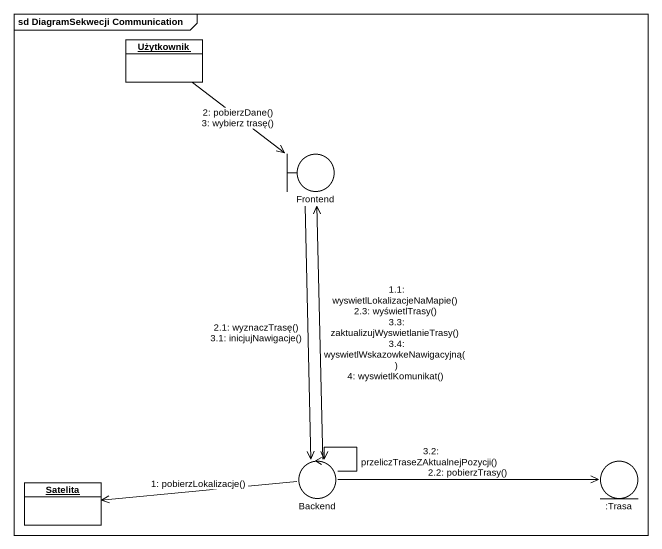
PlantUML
@startuml
mainframe sd DiagramSekwecji Communication
allowmixing
hide circle
hide empty members
object Użytkownik
boundary Frontend
control Backend
entity ":Trasa" as Trasa
object Satelita
Backend -left-> Satelita : 1: pobierzLokalizacje()
Backend -up-> Frontend : 1.1: wyswietlLokalizacjeNaMapie()\n2.3: wyświetlTrasy()\n3.3: zaktualizujWyswietlanieTrasy()\n3.4: wyswietlWskazowkeNawigacyjną()\n4: wyswietlKomunikat()
Użytkownik --> Frontend : 2: pobierzDane()\n3: wybierz trasę()
Frontend --> Backend : 2.1: wyznaczTrasę()\n3.1: inicjujNawigacje()
Backend -right-> Trasa : 2.2: pobierzTrasy()
Backend --> Backend : 3.2: przeliczTraseZAktualnejPozycji()
@enduml
